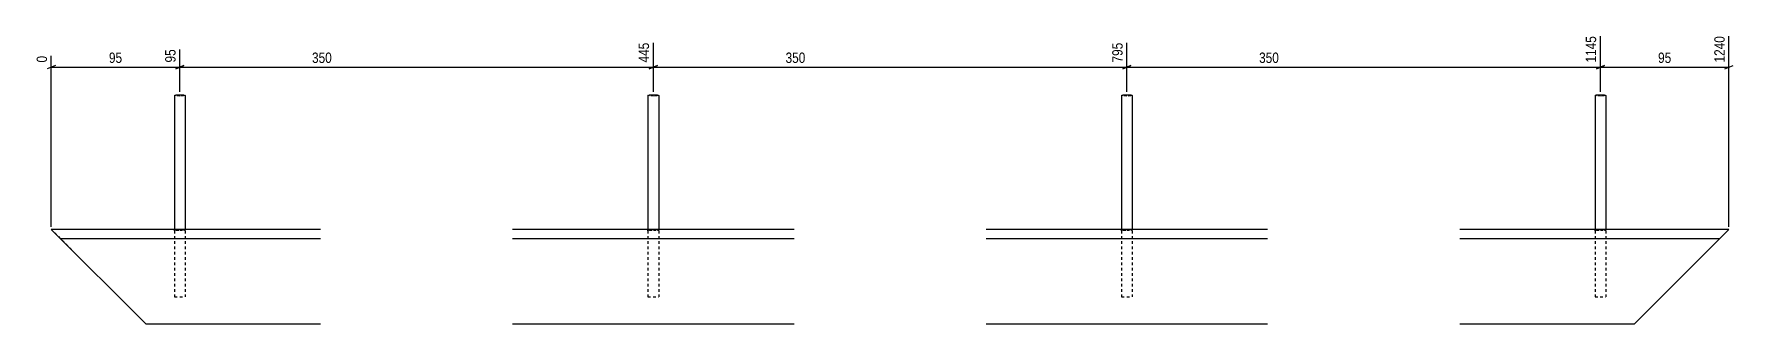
# Model space of a CAD drawing. Header units: millimetres. Extents: x 5 to 20151, y 2 to 445.
# Drawn here: x 7107 to 8362, y 5 to 219 of the extents above; entities that cross this region are included whole.
import ezdxf

# ---------------------------------------------------------------- set-up
doc = ezdxf.new("R2010")
doc.units = ezdxf.units.MM
doc.linetypes.add('DXK_LINE_DOT2', pattern=[3.9198, 1.9599, -1.9599])
doc.layers.add('MÅLSÆTNING', color=7, linetype='Continuous')
doc.layers.add('STÅL', color=7, linetype='Continuous')
doc.styles.add('Arial Narrow', font='ARIALN.TTF', dxfattribs={"height": 0.2})

msp = doc.modelspace()

# ---------------------------------------------------------------- linework, layer by layer
at = {"layer": 'MÅLSÆTNING', "color": 7, "linetype": 'Continuous'}
for p, q in [((8264.4, 176.4), (8264.4, 217.7)), ((8264.4, 176.4), (8264.4, 217.7)), ((8359.4, 76.8), (8359.4, 217.7)), ((7119.4, 76.8), (7119.4, 203.1)), ((7214.4, 176.4), (7214.4, 207.9)), ((7214.4, 176.4), (7214.4, 207.9)), ((7564.4, 176.4), (7564.4, 212.8)), ((7564.4, 176.4), (7564.4, 212.8)), ((7914.4, 176.4), (7914.4, 212.8)), ((7914.4, 176.4), (7914.4, 212.8)), ((7122.4, 196), (7116.4, 193.6)), ((7119.4, 194.8), (7214.4, 194.8)), ((7217.4, 196), (7211.4, 193.6)), ((7211.4, 193.6), (7217.4, 196)), ((7214.4, 194.8), (7564.4, 194.8)), ((7567.4, 196), (7561.4, 193.6)), ((7561.4, 193.6), (7567.4, 196)), ((7564.4, 194.8), (7914.4, 194.8)), ((7917.4, 196), (7911.4, 193.6)), ((7911.4, 193.6), (7917.4, 196)), ((7914.4, 194.8), (8264.4, 194.8)), ((8267.4, 196), (8261.4, 193.6)), ((8261.4, 193.6), (8267.4, 196)), ((8264.4, 194.8), (8359.4, 194.8)), ((8356.4, 193.6), (8362.4, 196))]:
    msp.add_line(p, q, dxfattribs=at)
at = {"layer": 'STÅL', "color": 2, "linetype": 'Continuous'}
for p, q in [((7210.4, 173.8), (7211.6, 174.2)), ((7210.4, 173.8), (7210.4, 74.8)), ((7211.6, 174.2), (7214.4, 174.4)), ((7214.4, 174.4), (7217.2, 174.2)), ((7217.2, 174.2), (7218.4, 173.8)), ((7218.4, 173.8), (7218.4, 74.8)), ((7560.4, 173.8), (7561.6, 174.2)), ((7560.4, 173.8), (7560.4, 74.8)), ((7561.6, 174.2), (7564.4, 174.4)), ((7564.4, 174.4), (7567.2, 174.2)), ((7567.2, 174.2), (7568.4, 173.8)), ((7568.4, 173.8), (7568.4, 74.8)), ((7910.4, 173.8), (7911.6, 174.2)), ((7910.4, 173.8), (7910.4, 74.8)), ((7911.6, 174.2), (7914.4, 174.4)), ((7914.4, 174.4), (7917.2, 174.2)), ((7917.2, 174.2), (7918.4, 173.8)), ((7918.4, 173.8), (7918.4, 74.8)), ((8260.4, 173.8), (8261.6, 174.2)), ((8260.4, 173.8), (8260.4, 74.8)), ((8261.6, 174.2), (8264.4, 174.4)), ((8264.4, 174.4), (8267.2, 174.2)), ((8267.2, 174.2), (8268.4, 173.8)), ((8268.4, 173.8), (8268.4, 74.8)), ((7189.4, 4.8), (7119.4, 74.8)), ((7318.4, 74.8), (7119.4, 74.8)), ((7318.4, 67.8), (7126.4, 67.8)), ((7668.4, 74.8), (7460.4, 74.8)), ((7668.4, 67.8), (7460.4, 67.8)), ((8018.4, 74.8), (7810.4, 74.8)), ((8018.4, 67.8), (7810.4, 67.8)), ((8359.4, 74.8), (8160.4, 74.8)), ((8352.4, 67.8), (8160.4, 67.8)), ((8359.4, 74.8), (8289.4, 4.8)), ((7318.4, 4.8), (7189.4, 4.8)), ((7668.4, 4.8), (7460.4, 4.8)), ((8018.4, 4.8), (7810.4, 4.8)), ((8289.4, 4.8), (8160.4, 4.8))]:
    msp.add_line(p, q, dxfattribs=at)
at = {"layer": 'STÅL', "color": 7, "linetype": 'DXK_LINE_DOT2'}
for p, q in [((7211.6, 173.5), (7210.4, 173.8)), ((7214.4, 173.3), (7211.6, 173.5)), ((7217.2, 173.5), (7214.4, 173.3)), ((7218.4, 173.8), (7217.2, 173.5)), ((7561.6, 173.5), (7560.4, 173.8)), ((7564.4, 173.3), (7561.6, 173.5)), ((7567.2, 173.5), (7564.4, 173.3)), ((7568.4, 173.8), (7567.2, 173.5)), ((7911.6, 173.5), (7910.4, 173.8)), ((7914.4, 173.3), (7911.6, 173.5)), ((7917.2, 173.5), (7914.4, 173.3)), ((7918.4, 173.8), (7917.2, 173.5)), ((8261.6, 173.5), (8260.4, 173.8)), ((8264.4, 173.3), (8261.6, 173.5)), ((8267.2, 173.5), (8264.4, 173.3)), ((8268.4, 173.8), (8267.2, 173.5)), ((7121.9, 72.3), (7135.4, 58.8)), ((7210.4, 74.8), (7210.4, 74.5)), ((7210.4, 74.5), (7211.6, 74.7)), ((7210.4, 73.8), (7210.4, 74.5)), ((7210.4, 74.5), (7211.6, 74.3)), ((7210.4, 73.8), (7210.4, 24.8)), ((7214.4, 74.8), (7211.6, 74.7)), ((7211.6, 74.3), (7214.4, 74.3)), ((7217.2, 74.7), (7214.4, 74.8)), ((7214.4, 74.3), (7217.2, 74.3)), ((7218.4, 74.5), (7217.2, 74.7)), ((7217.2, 74.3), (7218.4, 74.5)), ((7218.4, 74.8), (7218.4, 74.5)), ((7218.4, 73.8), (7218.4, 74.5)), ((7218.4, 73.8), (7218.4, 24.8)), ((7560.4, 74.8), (7560.4, 74.5)), ((7560.4, 74.5), (7561.6, 74.7)), ((7560.4, 73.8), (7560.4, 74.5)), ((7560.4, 74.5), (7561.6, 74.3)), ((7560.4, 73.8), (7560.4, 24.8)), ((7564.4, 74.8), (7561.6, 74.7)), ((7561.6, 74.3), (7564.4, 74.3)), ((7567.2, 74.7), (7564.4, 74.8)), ((7564.4, 74.3), (7567.2, 74.3)), ((7568.4, 74.5), (7567.2, 74.7)), ((7567.2, 74.3), (7568.4, 74.5)), ((7568.4, 74.8), (7568.4, 74.5)), ((7568.4, 73.8), (7568.4, 74.5)), ((7568.4, 73.8), (7568.4, 24.8)), ((7910.4, 74.8), (7910.4, 74.5)), ((7910.4, 74.5), (7911.6, 74.7)), ((7910.4, 73.8), (7910.4, 74.5)), ((7910.4, 74.5), (7911.6, 74.3)), ((7910.4, 73.8), (7910.4, 24.8)), ((7914.4, 74.8), (7911.6, 74.7)), ((7911.6, 74.3), (7914.4, 74.3)), ((7917.2, 74.7), (7914.4, 74.8)), ((7914.4, 74.3), (7917.2, 74.3)), ((7918.4, 74.5), (7917.2, 74.7)), ((7917.2, 74.3), (7918.4, 74.5)), ((7918.4, 74.8), (7918.4, 74.5)), ((7918.4, 73.8), (7918.4, 74.5)), ((7918.4, 73.8), (7918.4, 24.8)), ((8260.4, 74.8), (8260.4, 74.5)), ((8260.4, 74.5), (8261.6, 74.7)), ((8260.4, 73.8), (8260.4, 74.5)), ((8260.4, 74.5), (8261.6, 74.3)), ((8260.4, 73.8), (8260.4, 24.8)), ((8264.4, 74.8), (8261.6, 74.7)), ((8261.6, 74.3), (8264.4, 74.3)), ((8267.2, 74.7), (8264.4, 74.8)), ((8264.4, 74.3), (8267.2, 74.3)), ((8268.4, 74.5), (8267.2, 74.7)), ((8267.2, 74.3), (8268.4, 74.5)), ((8268.4, 74.8), (8268.4, 74.5)), ((8268.4, 73.8), (8268.4, 74.5)), ((8268.4, 73.8), (8268.4, 24.8)), ((8346.8, 62.2), (8359.4, 74.8)), ((7210.4, 24.8), (7218.4, 24.8)), ((7560.4, 24.8), (7568.4, 24.8)), ((7910.4, 24.8), (7918.4, 24.8)), ((8260.4, 24.8), (8268.4, 24.8)), ((7186.6, 7.6), (7189.4, 4.8))]:
    msp.add_line(p, q, dxfattribs=at)

# ---------------------------------------------------------------- next in the draw order: wipeouts: each hides what was drawn before it
at = {"color": 0, "linetype": 'Continuous'}
for points in [[(7562.8, 214.4), (7551.6, 214.4), (7551.6, 196.6), (7562.8, 196.6)], [(7912.8, 214.4), (7901.6, 214.4), (7901.6, 196.6), (7912.8, 196.6)], [(8262.8, 219.3), (8251.6, 219.3), (8251.6, 196.6), (8262.8, 196.6)], [(8357.8, 219.3), (8346.6, 219.3), (8346.6, 196.6), (8357.8, 196.6)], [(7117.8, 204.7), (7106.6, 204.7), (7106.6, 196.6), (7117.8, 196.6)], [(7212.8, 209.5), (7201.6, 209.5), (7201.6, 196.6), (7212.8, 196.6)]]:
    msp.add_wipeout(points, dxfattribs=at).dxf.layer = 'MÅLSÆTNING'
at = {"color": 0}
for points in [[(7173.4, 196.3), (7173.4, 207.5), (7160.4, 207.5), (7160.4, 196.3)], [(7468.3, 196.3), (7468.3, 207.5), (7310.5, 207.5), (7310.5, 196.3)], [(7818.3, 196.3), (7818.3, 207.5), (7660.5, 207.5), (7660.5, 196.3)], [(8168.3, 196.3), (8168.3, 207.5), (8010.5, 207.5), (8010.5, 196.3)], [(8318.4, 196.3), (8318.4, 207.5), (8305.4, 207.5), (8305.4, 196.3)]]:
    msp.add_wipeout(points, dxfattribs=at).dxf.layer = 'MÅLSÆTNING'

# ---------------------------------------------------------------- next in the draw order: texts
at = {"layer": 'MÅLSÆTNING', "color": 3, "linetype": 'Continuous', "style": 'Arial Narrow'}
for s, p in [('1145', (8261.2, 198.2)), ('1240', (8356.2, 198.2)), ('0', (7116.2, 198.2)), ('95', (7211.2, 198.2)), ('445', (7561.2, 198.2)), ('795', (7911.2, 198.2))]:
    msp.add_text(s, height=7.64, rotation=90.0002, dxfattribs=at).set_placement(p)
at = {"layer": 'MÅLSÆTNING', "color": 3, "style": 'Arial Narrow'}
for s, p in [('95', (7162, 197.9)), ('350', (7312.1, 197.9)), ('350', (7662.1, 197.9)), ('350', (8012.1, 197.9)), ('95', (8307, 197.9))]:
    msp.add_text(s, height=7.64, dxfattribs=at).set_placement(p)

doc.saveas('drawing.dxf')
